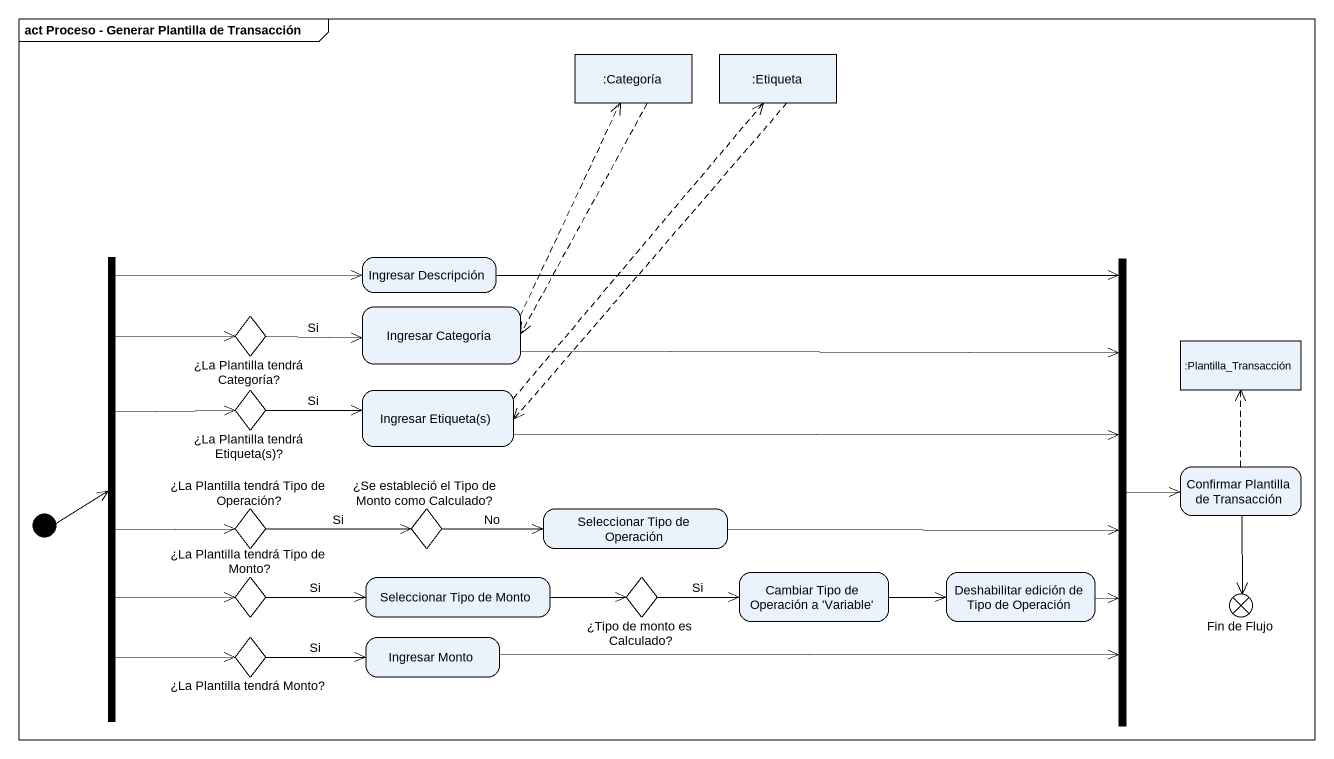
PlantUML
@startuml
mainframe act Proceso - Generar Plantilla de Transacción
hide empty description
state ":Categoría" as Categoría <<object>>
state ":Etiqueta" as Etiqueta <<object>>
state fork1 <<fork>>
state "Ingresar Descripción" as Ingresar_Descripción
state fork2 <<join>>
state "¿La Plantilla tendrá Categoría?" as La_Plantilla_tendrá <<choice>>
state "Ingresar Categoría" as Ingresar_Categoría
state ":Plantilla_Transacción" as Plantilla_Transacción <<object>>
state "¿La Plantilla tendrá Etiqueta(s)?" as La_Plantilla_tendrá_2 <<choice>>
state "Ingresar Etiqueta(s)" as Ingresar_Etiqueta_s
state "¿La Plantilla tendrá Tipo de Operación?" as La_Plantilla_tendrá_Tipo_de <<choice>>
state "¿Se estableció el Tipo de Monto como Calculado?" as Se_estableció_el_Tipo_de <<choice>>
state "Seleccionar Tipo de Operación" as Seleccionar_Tipo_de
state "Confirmar Plantilla de Transacción" as Confirmar_Plantilla_de
state "¿La Plantilla tendrá Tipo de Monto?" as La_Plantilla_tendrá_Tipo_de_2 <<choice>>
state "Seleccionar Tipo de Monto" as Seleccionar_Tipo_de_Monto
state "¿Tipo de monto es Calculado?" as Tipo_de_monto_es_Calculado <<choice>>
state "Cambiar Tipo de Operación a 'Variable'" as Cambiar_Tipo_de_Operación_a
state "Deshabilitar edición de Tipo de Operación" as Deshabilitar_edición_de
state "Fin de Flujo" as Fin_de_Flujo <<end>>
state "¿La Plantilla tendrá Monto?" as La_Plantilla_tendrá_Monto <<choice>>
state "Ingresar Monto" as Ingresar_Monto
[*] -right-> fork1
Categoría -[dashed]-> Ingresar_Categoría
Etiqueta -[dashed]-> Ingresar_Etiqueta_s
fork1 -up-> Ingresar_Descripción
fork1 -up-> La_Plantilla_tendrá
fork1 -right-> La_Plantilla_tendrá_2
fork1 -right-> La_Plantilla_tendrá_Tipo_de
fork1 --> La_Plantilla_tendrá_Tipo_de_2
fork1 --> La_Plantilla_tendrá_Monto
Ingresar_Descripción -right-> fork2
fork2 -right-> Confirmar_Plantilla_de
La_Plantilla_tendrá -right-> Ingresar_Categoría : Si
Ingresar_Categoría -up[dashed]-> Categoría
Ingresar_Categoría -right-> fork2
La_Plantilla_tendrá_2 -right-> Ingresar_Etiqueta_s : Si
Ingresar_Etiqueta_s -up[dashed]-> Etiqueta
Ingresar_Etiqueta_s -right-> fork2
La_Plantilla_tendrá_Tipo_de -right-> Se_estableció_el_Tipo_de : Si
Se_estableció_el_Tipo_de -right-> Seleccionar_Tipo_de : No
Seleccionar_Tipo_de -right-> fork2
Confirmar_Plantilla_de -up[dashed]-> Plantilla_Transacción
Confirmar_Plantilla_de --> Fin_de_Flujo
La_Plantilla_tendrá_Tipo_de_2 -right-> Seleccionar_Tipo_de_Monto : Si
Seleccionar_Tipo_de_Monto -right-> Tipo_de_monto_es_Calculado
Tipo_de_monto_es_Calculado -right-> Cambiar_Tipo_de_Operación_a : Si
Cambiar_Tipo_de_Operación_a -right-> Deshabilitar_edición_de
Deshabilitar_edición_de -up-> fork2
La_Plantilla_tendrá_Monto -right-> Ingresar_Monto : Si
Ingresar_Monto -right-> fork2
@enduml
